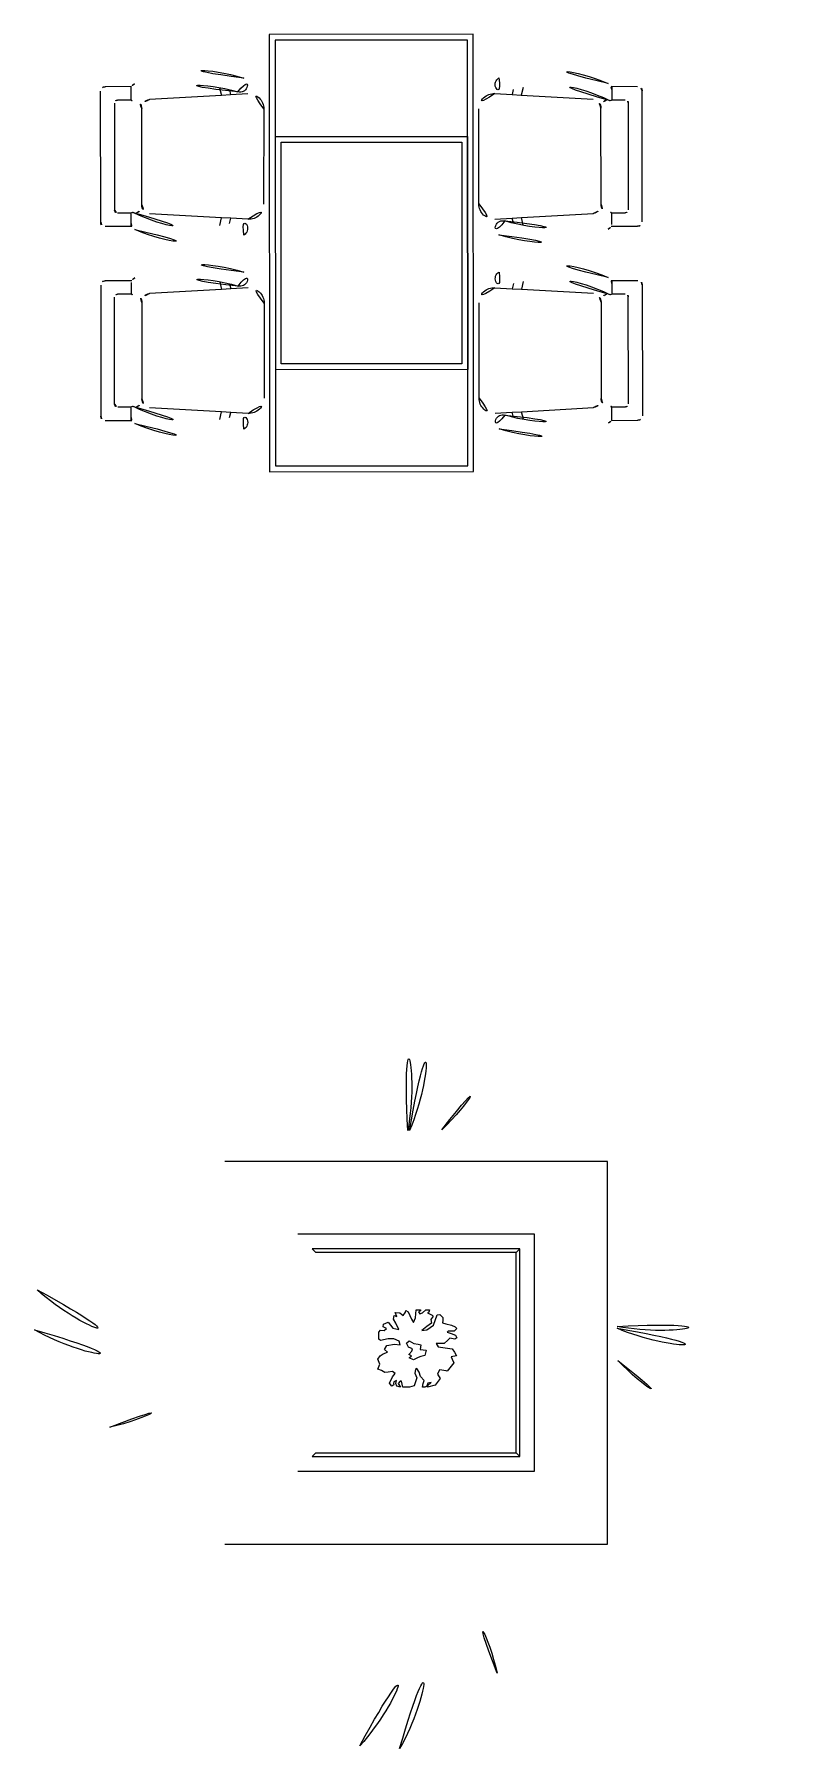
# Model space of a CAD drawing. Header units: millimetres. Extents: x -36495272392165 to 352544598049420, y -228287860276617 to 83349.
# Drawn here: x 961484831307.4 to 961484831389.2, y -675590104414.5 to -675590104229.3 of the extents above; entities that cross this region are included whole.
import ezdxf

# ---------------------------------------------------------------- set-up
doc = ezdxf.new("R2010")
doc.units = ezdxf.units.MM
doc.header["$MEASUREMENT"] = 0

# ---------------------------------------------------------------- blocks, each defined once
blk = doc.blocks.new('dining_sets')
at = {"color": 18, "true_color": 0x000000}
for p, q in [((23173.9, 5572.8), (22613.9, 5572.4)), ((22613.9, 5572.4), (22614.7, 4372.4)), ((23157.9, 5556.8), (22629.9, 5556.4)), ((22629.9, 5556.4), (22630.7, 4388.4)), ((23158.7, 4388.8), (23157.9, 5556.8)), ((23174.7, 4372.8), (23173.9, 5572.8)), ((22151.1, 5057.5), (22150.7, 5416.4)), ((22235.8, 5429.2), (22163.2, 5429)), ((22234.1, 5429.2), (22234.2, 5393.9)), ((22477.4, 5426.3), (22482.4, 5405.3)), ((22504.4, 5420.9), (22507.8, 5406.8)), ((22555, 5409.5), (22507.8, 5406.8)), ((23233, 5410), (23280.2, 5407.3)), ((23283.6, 5421.5), (23280.2, 5407.3)), ((23310.6, 5426.9), (23305.6, 5405.9)), ((23552.2, 5430.1), (23624.8, 5430)), ((23553.8, 5430), (23553.8, 5394.8)), ((23637.4, 5058.5), (23637.3, 5417.4)), ((22188.9, 5383.8), (22189.2, 5090.3)), ((22234.6, 5392.3), (22197.3, 5392.1)), ((22264, 5105), (22263.7, 5369.2)), ((22482.4, 5405.3), (22284.8, 5393.9)), ((22507.8, 5406.8), (22482.4, 5405.3)), ((22599.3, 5106.9), (22599.5, 5367.9)), ((23189, 5107.3), (23188.6, 5368.3)), ((23280.2, 5407.3), (23305.6, 5405.9)), ((23305.6, 5405.9), (23503.2, 5394.8)), ((23524.4, 5105.8), (23524.3, 5370.1)), ((23553.4, 5393.1), (23590.8, 5393.1)), ((23599.1, 5384.7), (23599.2, 5091.2)), ((22630.1, 5292.4), (23158.1, 5292.8)), ((22646.1, 5276.4), (23142.1, 5276.8)), ((22646.5, 4668.4), (22646.1, 5276.4)), ((23142.1, 5276.8), (23142.5, 4668.8)), ((23158.1, 5292.8), (23158.5, 4652.8)), ((22234.9, 5081.9), (22197.6, 5081.9)), ((22234.5, 5050.3), (22234.5, 5080.2)), ((22482.8, 5069.3), (22285.2, 5080.3)), ((23305.7, 5069.9), (23503.3, 5081.2)), ((23553.5, 5082.8), (23590.9, 5082.9)), ((23553.9, 5051.2), (23553.9, 5081.1)), ((22236.2, 5045), (22163.5, 5045)), ((22477.8, 5048.3), (22482.8, 5069.3)), ((22508.1, 5067.9), (22482.8, 5069.3)), ((22504.8, 5053.8), (22508.1, 5067.9)), ((22555.4, 5065.3), (22508.1, 5067.9)), ((23233.1, 5065.7), (23280.3, 5068.4)), ((23280.3, 5068.4), (23305.7, 5069.9)), ((23283.7, 5054.3), (23280.3, 5068.4)), ((23310.7, 5048.9), (23305.7, 5069.9)), ((23552.3, 5045.9), (23624.9, 5046)), ((22236.3, 4896.8), (22163.7, 4896.7)), ((22477.9, 4893.8), (22482.9, 4872.8)), ((23310.8, 4894.4), (23305.8, 4873.4)), ((23552.4, 4897.7), (23625, 4897.7)), ((23554.1, 4892.4), (23554, 4862.5)), ((22151.2, 4884.2), (22151.3, 4525.3)), ((22189.5, 4558), (22189.4, 4851.5)), ((22235.1, 4859.9), (22197.7, 4859.8)), ((22234.6, 4891.6), (22234.7, 4861.6)), ((22482.9, 4872.8), (22285.3, 4861.6)), ((22508.2, 4874.3), (22482.9, 4872.8)), ((22504.9, 4888.4), (22508.2, 4874.3)), ((22555.5, 4877), (22508.2, 4874.3)), ((23233.2, 4877.4), (23280.5, 4874.8)), ((23283.8, 4888.9), (23280.5, 4874.8)), ((23280.5, 4874.8), (23305.8, 4873.4)), ((23305.8, 4873.4), (23503.4, 4862.4)), ((23553.7, 4860.8), (23591, 4860.8)), ((23599.6, 4558.9), (23599.3, 4852.4)), ((23637.5, 4885.2), (23637.9, 4526.3)), ((22264.2, 4836.9), (22264.2, 4572.6)), ((22599.5, 4835.5), (22600, 4574.4)), ((23189.2, 4835.9), (23189.1, 4574.8)), ((23524.6, 4837.7), (23524.9, 4573.5)), ((23142.5, 4668.8), (22646.5, 4668.4)), ((23158.5, 4652.8), (22630.5, 4652.4)), ((22235.2, 4549.6), (22197.8, 4549.6)), ((22234.7, 4512.7), (22234.8, 4547.9)), ((22483, 4536.8), (22285.4, 4548)), ((22478, 4515.8), (22483, 4536.8)), ((22508.4, 4535.4), (22483, 4536.8)), ((22505, 4521.2), (22508.4, 4535.4)), ((22555.6, 4532.7), (22508.4, 4535.4)), ((23233.6, 4533.2), (23280.8, 4535.9)), ((23280.8, 4535.9), (23306.2, 4537.4)), ((23284.2, 4521.8), (23280.8, 4535.9)), ((23306.2, 4537.4), (23503.8, 4548.8)), ((23311.2, 4516.4), (23306.2, 4537.4)), ((23554, 4550.5), (23591.3, 4550.6)), ((23554.5, 4513.6), (23554.4, 4548.8)), ((22236.4, 4512.7), (22163.8, 4512.7)), ((23552.8, 4513.6), (23625.4, 4513.7)), ((22630.7, 4388.4), (23158.7, 4388.8)), ((22614.7, 4372.4), (23174.7, 4372.8)), ((22731.9, 2240.5), (22741.9, 2230.5)), ((23301.9, 2240.5), (23291.9, 2230.5)), ((22987.8, 2067.2), (22988.3, 2071.6)), ((22988.3, 2071.6), (22994.8, 2067.6)), ((23015.5, 2051.1), (23016.7, 2072.9)), ((23016.7, 2072.9), (23028.9, 2072.9)), ((23028.9, 2070.3), (23023.2, 2068.1)), ((23028.9, 2072.9), (23028.9, 2070.3)), ((23034.2, 2065), (23043.2, 2072.9)), ((23043.2, 2072.9), (23053.8, 2072.9)), ((23053.8, 2072.9), (23052.1, 2067.2)), ((22926.8, 2026.7), (22927.6, 2033.6)), ((22935.4, 2021.9), (22926.8, 2026.7)), ((22927.6, 2033.6), (22940.2, 2039.3)), ((22940.2, 2039.3), (22952.9, 2022.7)), ((22952.9, 2022.7), (22969.5, 2019.2)), ((22954.9, 2047.6), (22956.5, 2057.2)), ((22961.4, 2036.7), (22954.9, 2047.6)), ((22956.5, 2057.2), (22963.8, 2054.6)), ((22963.8, 2054.6), (22959.8, 2065.5)), ((22959.8, 2065.5), (22972, 2065)), ((22969.5, 2019.2), (22961.4, 2036.7)), ((22972, 2065), (22981.7, 2058)), ((22981.7, 2058), (22987.8, 2067.2)), ((22994.8, 2067.6), (23004.5, 2047.2)), ((23004.5, 2047.2), (23009.8, 2038.4)), ((23009.8, 2038.4), (23015.5, 2051.1)), ((23023.2, 2068.1), (23027.3, 2062.4)), ((23027.3, 2062.4), (23034.2, 2065)), ((23046, 2027.5), (23033, 2016.2)), ((23058.7, 2036.3), (23046, 2027.5)), ((23046, 2017.9), (23064.3, 2031)), ((23052.1, 2067.2), (23048.5, 2065)), ((23048.5, 2065), (23060.7, 2058.5)), ((23063.9, 2055.4), (23057.4, 2046.3)), ((23057.4, 2046.3), (23058.7, 2036.3)), ((23060.7, 2058.5), (23063.9, 2055.4)), ((23064.3, 2031), (23074.5, 2059.4)), ((23074.5, 2059.4), (23082.3, 2060.7)), ((23082.3, 2060.7), (23090, 2051.9)), ((23090.4, 2044.1), (23089.2, 2037.1)), ((23089.2, 2037.1), (23098.1, 2034.5)), ((23090, 2051.9), (23090.4, 2044.1)), ((23098.1, 2034.5), (23114.4, 2031)), ((23114.4, 2031), (23123.8, 2026.2)), ((23123.8, 2026.2), (23129, 2022.3)), ((22914.2, 2012.3), (22919.5, 2017.1)), ((22914.6, 1992.6), (22914.2, 2012.3)), ((22919.1, 1988.7), (22914.6, 1992.6)), ((22940.6, 1993.5), (22919.1, 1988.7)), ((22919.5, 2017.1), (22928.8, 2016.6)), ((22928.8, 2016.6), (22935.4, 2021.9)), ((22929.7, 1963.9), (22936.2, 1975.6)), ((22936.2, 1975.6), (22957.3, 1978.7)), ((22955.7, 1993.5), (22940.6, 1993.5)), ((22970.8, 1987.4), (22955.7, 1993.5)), ((22957.3, 1978.7), (22972.8, 1977.4)), ((22972.8, 1977.4), (22970.8, 1987.4)), ((22990.7, 1981.3), (22997.6, 1988.3)), ((22995.6, 1970.4), (22990.7, 1981.3)), ((22997.6, 1988.3), (23011, 1980.9)), ((23011, 1980.9), (23022.8, 1978.7)), ((23022.8, 1978.7), (23029.8, 1977)), ((23029.8, 1977), (23028.1, 1964.3)), ((23033, 2016.2), (23046, 2017.9)), ((23094, 1980.9), (23072.1, 1980.4)), ((23072.1, 1980.4), (23077.4, 1971.3)), ((23104.2, 1990), (23094, 1980.9)), ((23105, 2014.5), (23102.2, 2012.3)), ((23102.2, 2012.3), (23113.2, 2007.9)), ((23109.1, 1995.7), (23104.2, 1990)), ((23120.9, 2014.9), (23105, 2014.5)), ((23123.3, 1992.6), (23109.1, 1995.7)), ((23113.2, 2007.9), (23125.4, 2003.6)), ((23129, 2022.3), (23120.9, 2014.9)), ((23128.2, 1996.6), (23123.3, 1992.6)), ((23125.4, 2003.6), (23128.2, 1996.6)), ((22911.4, 1937.7), (22918.3, 1946.9)), ((22917, 1923.8), (22911.4, 1937.7)), ((22918.3, 1946.9), (22926.4, 1952.1)), ((22926.4, 1952.1), (22938.2, 1957.3)), ((22938.2, 1957.3), (22929.7, 1963.9)), ((23007, 1966.5), (22995.6, 1970.4)), ((22997.2, 1950.8), (23004.9, 1960)), ((23004.1, 1946.9), (22997.2, 1950.8)), ((22998, 1941.2), (23004.1, 1946.9)), ((23009.4, 1936.4), (22998, 1941.2)), ((23004.9, 1960), (23007, 1966.5)), ((23022.4, 1942.1), (23009.4, 1936.4)), ((23029.8, 1945.1), (23022.4, 1942.1)), ((23028.1, 1964.3), (23044.4, 1962.1)), ((23041.2, 1948.2), (23029.8, 1945.1)), ((23044.4, 1962.1), (23041.2, 1948.2)), ((23077.4, 1971.3), (23115.6, 1966.5)), ((23127.4, 1947.3), (23113.2, 1943.8)), ((23113.2, 1943.8), (23116, 1937.7)), ((23115.6, 1966.5), (23122.5, 1957.3)), ((23116, 1937.7), (23120.1, 1927.7)), ((23122.5, 1957.3), (23127.4, 1947.3)), ((22912.2, 1910.3), (22917, 1923.8)), ((22921.5, 1906.8), (22912.2, 1910.3)), ((22931.3, 1901.1), (22921.5, 1906.8)), ((22940.6, 1902.4), (22931.3, 1901.1)), ((22951.6, 1903.7), (22940.6, 1902.4)), ((22943.5, 1872.3), (22952, 1889.3)), ((22959.4, 1898.9), (22951.6, 1903.7)), ((22952, 1889.3), (22959.4, 1898.9)), ((23018.4, 1886.3), (23011.4, 1864.9)), ((23015.1, 1909.4), (23013.5, 1899.4)), ((23013.5, 1899.4), (23018.4, 1886.3)), ((23019.2, 1912), (23015.1, 1909.4)), ((23024.9, 1902.4), (23019.2, 1912)), ((23028.9, 1889.8), (23024.9, 1902.4)), ((23039.1, 1878.9), (23028.9, 1889.8)), ((23082.7, 1884.5), (23069.2, 1866.2)), ((23081.4, 1908.9), (23075.3, 1896.7)), ((23075.3, 1896.7), (23082.7, 1884.5)), ((23098.9, 1905.5), (23081.4, 1908.9)), ((23102.2, 1905), (23098.9, 1905.5)), ((23120.1, 1927.7), (23102.2, 1905)), ((22950, 1863.6), (22943.5, 1872.3)), ((22955.3, 1867.1), (22950, 1863.6)), ((22955.7, 1875.4), (22954.9, 1871.5)), ((22954.9, 1871.5), (22955.3, 1867.1)), ((22963, 1878.9), (22955.7, 1875.4)), ((22961, 1871.5), (22963, 1878.9)), ((22963.8, 1864), (22961, 1871.5)), ((22973.6, 1860.6), (22963.8, 1864)), ((22973.2, 1877.6), (22967.5, 1870.6)), ((22967.5, 1870.6), (22973.6, 1860.6)), ((22976.9, 1877.6), (22973.2, 1877.6)), ((22980.5, 1860.6), (22976.9, 1877.6)), ((22998.4, 1860.6), (22980.5, 1860.6)), ((23011.4, 1864.9), (22998.4, 1860.6)), ((23034.6, 1861.4), (23036.3, 1871)), ((23041.2, 1860.6), (23034.6, 1861.4)), ((23036.3, 1871), (23039.1, 1878.9)), ((23046, 1863.6), (23041.2, 1860.6)), ((23049.3, 1872.3), (23046, 1863.6)), ((23069.2, 1866.2), (23048.1, 1861.4)), ((23048.1, 1861.4), (23049.3, 1865.4)), ((23049.3, 1865.4), (23057.8, 1873.6)), ((23057.8, 1873.6), (23049.3, 1872.3)), ((22731.9, 1670.5), (22741.9, 1680.5)), ((23301.9, 1670.5), (23291.9, 1680.5))]:
    blk.add_line(p, q, dxfattribs=at)
for points in [[(22931.7, 2567.7, 0.041811), (23156.9, 2572.8, 0.005528), (23251.5, 2576.6, -0.113254), (23254.2, 2641, 0.054812), (23275.6, 2802.2, 0.083941), (23266.1, 2932.4, 0.021183), (23257.6, 3033, -0.06624), (23129.6, 3031.3, 0.06819), (22894.1, 3036.4, -0.018865), (22796.9, 3031.1, -0.052732), (22780.3, 2900.8, 0.09964), (22772.9, 2805.5, 0.05153), (22788.3, 2675.1, -0.054309), (22793.5, 2583, -0.063495)], [(22443.2, 2058.8, -0.041811), (22438.1, 1833.5, -0.005528), (22434.3, 1738.9, 0.113254), (22369.9, 1736.2, -0.054812), (22208.7, 1714.9, -0.083941), (22078.5, 1724.3, -0.021183), (21977.9, 1732.8, 0.06624), (21979.6, 1860.8, -0.06819), (21974.5, 2096.3, 0.018865), (21979.8, 2193.5, 0.052732), (22110, 2210.1, -0.09964), (22205.4, 2217.6, -0.05153), (22335.8, 2202.1, 0.054309), (22427.9, 2197, 0.063495)], [(23570.7, 2089.8, 0.041811), (23575.8, 1864.6, 0.005528), (23579.5, 1770, -0.113254), (23643.9, 1767.3, 0.054812), (23805.2, 1745.9, 0.083941), (23935.4, 1755.4, 0.021183), (24035.9, 1763.9, -0.06624), (24034.2, 1891.9, 0.06819), (24039.3, 2127.4, -0.018865), (24034.1, 2224.6, -0.052732), (23903.8, 2241.2, 0.09964), (23808.4, 2248.6, 0.05153), (23678, 2233.2, -0.054309), (23586, 2228.1, -0.063495)], [(22931.7, 1343.4, -0.041811), (23156.9, 1338.3, -0.005528), (23251.5, 1334.5, 0.113254), (23254.2, 1270.1, -0.054812), (23275.6, 1108.9, -0.083941), (23266.1, 978.7, -0.021183), (23257.6, 878.1, 0.06624), (23129.6, 879.8, -0.06819), (22894.1, 874.7, 0.018865), (22796.9, 880, 0.052732), (22780.3, 1010.3, -0.09964), (22772.9, 1105.6, -0.05153), (22788.3, 1236, 0.054309), (22793.5, 1328.1, 0.063495)]]:
    blk.add_lwpolyline(points, format="xyb", close=True, dxfattribs=at)
for points in [[(22491.9, 1430.5), (23541.9, 1430.5), (23541.9, 2480.5), (22491.9, 2480.5)], [(22691.9, 1630.5), (23341.9, 1630.5), (23341.9, 2280.5), (22691.9, 2280.5)], [(22731.9, 1670.5), (23301.9, 1670.5), (23301.9, 2240.5), (22731.9, 2240.5)], [(22741.9, 1680.5), (23291.9, 1680.5), (23291.9, 2230.5), (22741.9, 2230.5)]]:
    blk.add_lwpolyline(points, close=True, dxfattribs=at)
for centre, radius, start, end in [((22415.2, 5039.9), 432.3, 72.7119, 113.3258), ((23373.3, 5040.6), 432.3, 66.7517, 107.3656), ((22163.2, 5416.5), 12.5, 90.1463, 180.146), ((22250.7, 5421.6), 16.7, 113.3258, 184.8566), ((22414.7, 5040.7), 390.7, 73.1676, 116.5296), ((22533.3, 5434.7), 20.8, 254.7795, 60.0186), ((22557.4, 5367.9), 41.7, 0.1463, 93.3068), ((23230.6, 5368.4), 41.7, 86.7707, 179.9312), ((23254.6, 5435.2), 20.8, 120.0589, 285.298), ((23373.7, 5041.4), 390.7, 63.5479, 106.9099), ((23537.3, 5422.5), 16.7, 355.2209, 66.7517), ((23624.8, 5417.5), 12.5, 359.9316, 89.9312), ((22197.3, 5383.8), 8.33, 90.1463, 180.1463), ((22238.4, 5394), 4.17, 180.1463, 296.5296), ((22238.7, 5369.2), 25, 0.1463, 72.8968), ((22288.7, 5369.2), 25, 98.9209, 179.9714), ((23499.3, 5370), 25, 0.1061, 81.1566), ((23549.3, 5370.1), 25, 107.1807, 179.9312), ((23549.6, 5394.8), 4.17, 243.5479, 359.9312), ((23590.8, 5384.8), 8.33, 359.9312, 89.9312), ((22197.6, 5090.3), 8.33, 179.9714, 269.9714), ((22238.7, 5080.2), 4.17, 63.5881, 179.9714), ((22414.3, 5433.8), 390.7, 243.5881, 286.9501), ((22239, 5105), 25, 287.2209, 359.9714), ((22289, 5105), 25, 180.1463, 261.1967), ((22557.7, 5106.9), 41.7, 266.8108, 359.9714), ((23230.7, 5107.3), 41.7, 180.1061, 273.2667), ((23373.6, 5434.5), 390.7, 253.1274, 296.4894), ((23499.4, 5105.9), 25, 278.8808, 359.9312), ((23549.4, 5105.9), 25, 180.1061, 252.8566), ((23549.7, 5081.1), 4.17, 0.1061, 116.4894), ((23590.8, 5091.2), 8.33, 270.1061, 0.1061), ((22163.6, 5057.5), 12.5, 179.9717, 269.9714), ((22251, 5052.6), 16.7, 175.261, 246.7919), ((22414.8, 5434.6), 432.3, 246.7919, 287.4058), ((22533.7, 5040.1), 20.8, 300.0991, 105.3382), ((23254.8, 5040.6), 20.8, 74.7393, 239.9785), ((23373.1, 5435.3), 432.3, 252.6717, 293.2857), ((23537.4, 5053.5), 16.7, 293.2857, 4.8165), ((23624.9, 5058.5), 12.5, 270.1061, 0.1058), ((22415.5, 4507.5), 432.3, 72.6717, 113.2857), ((23373.8, 4508.1), 432.3, 66.7919, 107.4058), ((22163.7, 4884.2), 12.5, 90.1061, 180.1058), ((22251.1, 4889.3), 16.7, 113.2857, 184.8165), ((22415, 4508.3), 390.7, 73.1274, 116.4894), ((22533.8, 4902.2), 20.8, 254.7393, 59.9785), ((23254.9, 4902.6), 20.8, 120.0991, 285.3382), ((23374.2, 4508.9), 390.7, 63.5881, 106.9501), ((23537.6, 4890.1), 16.7, 355.261, 66.7918), ((23625, 4885.2), 12.5, 359.9717, 89.9714), ((22197.7, 4851.5), 8.33, 90.1061, 180.1061), ((22238.9, 4861.6), 4.17, 180.1061, 296.4894), ((22239.2, 4836.8), 25, 0.1061, 72.8566), ((22289.2, 4836.9), 25, 98.8808, 179.9312), ((22557.9, 4835.4), 41.7, 0.1061, 93.2667), ((23230.9, 4835.8), 41.7, 86.8108, 179.9714), ((23499.6, 4837.7), 25, 0.1463, 81.1967), ((23549.6, 4837.7), 25, 107.2209, 179.9714), ((23549.9, 4862.5), 4.17, 243.5881, 359.9714), ((23591, 4852.5), 8.33, 359.9714, 89.9714), ((22239.2, 4572.6), 25, 287.1807, 359.9312), ((22289.2, 4572.7), 25, 180.1061, 261.1566), ((22558, 4574.3), 41.7, 266.7707, 359.9312), ((23231.2, 4574.8), 41.7, 180.1463, 273.3068), ((23499.9, 4573.5), 25, 278.9209, 359.9714), ((23549.9, 4573.5), 25, 180.1463, 252.8968), ((22163.8, 4525.2), 12.5, 179.9316, 269.9312), ((22197.8, 4558), 8.33, 179.9312, 269.9312), ((22251.3, 4520.2), 16.7, 175.2209, 246.7517), ((22239, 4547.9), 4.17, 63.5479, 179.9312), ((22414.8, 4901.4), 390.7, 243.5479, 286.9099), ((22533.9, 4507.5), 20.8, 300.0589, 105.298), ((23255.3, 4508), 20.8, 74.7795, 240.0186), ((23373.8, 4902), 390.7, 253.1676, 296.5296), ((23537.9, 4521.1), 16.7, 293.3258, 4.8567), ((23550.2, 4548.8), 4.17, 0.1463, 116.5296), ((23591.3, 4558.9), 8.33, 270.1463, 0.1463), ((23625.4, 4526.2), 12.5, 270.1463, 0.1459), ((22415.3, 4902.2), 432.3, 246.7517, 287.3656), ((23373.3, 4902.8), 432.3, 252.7119, 293.3258), ((22454.1, 2666.7), 549.3, 349.3656, 41.9475), ((22504.8, 2776.1), 537.2, 336.8879, 29.6396), ((22727.6, 2949.1), 524.4, 313.2645, 347.3803), ((22344.2, 2536.3), 549.3, 228.0525, 280.6344), ((23669.7, 2567.4), 549.3, 259.3656, 311.9475), ((23779.1, 2516.7), 537.2, 246.8879, 299.6396), ((22234.7, 2485.6), 537.2, 240.3604, 293.1121), ((23952, 2293.9), 524.4, 223.2645, 257.3803), ((22061.8, 2262.8), 524.4, 282.6197, 316.7355), ((22454.1, 1244.4), 549.3, 318.0525, 10.6344), ((22504.8, 1135), 537.2, 330.3604, 23.1121), ((22727.6, 962), 524.4, 12.6197, 46.7355)]:
    blk.add_arc(centre, radius, start, end, dxfattribs=at)

msp = doc.modelspace()

# ---------------------------------------------------------------- block references
at = {"xscale": 0.03937007874015748, "yscale": 0.03937007874015748, "zscale": 0.03937007874015748}
msp.add_blockref('dining_sets', (961484830442.53, -675590104448.72), dxfattribs=at)

doc.saveas('drawing.dxf')
